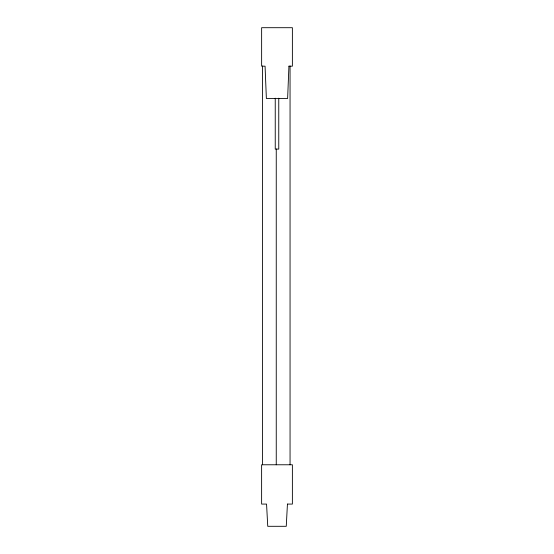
<?xml version="1.0" encoding="UTF-8"?>
<svg xmlns="http://www.w3.org/2000/svg" width="554" height="554" viewBox="0 0 554 554"><rect width="100%" height="100%" fill="white"/><g stroke="black" fill="none" stroke-linecap="round" stroke-linejoin="round"><path stroke-width="0.83" d="M290.054 464.758L290.054 65.981M278.759 98.203L278.759 149.088L275.241 149.088L275.241 98.203M276.252 149.026L276.252 464.758M262.457 65.981L262.457 464.758M288.932 66.182L287.63 98.48L266.37 98.48L265.068 66.182L261.633 66.182L261.633 27.7L292.38 27.7L292.38 66.182L288.932 66.182M287.443 504.078L286.252 526.3L267.748 526.3L266.557 504.078L261.62 504.078L261.62 464.771L292.38 464.771L292.38 504.078L287.443 504.078"/></g></svg>
